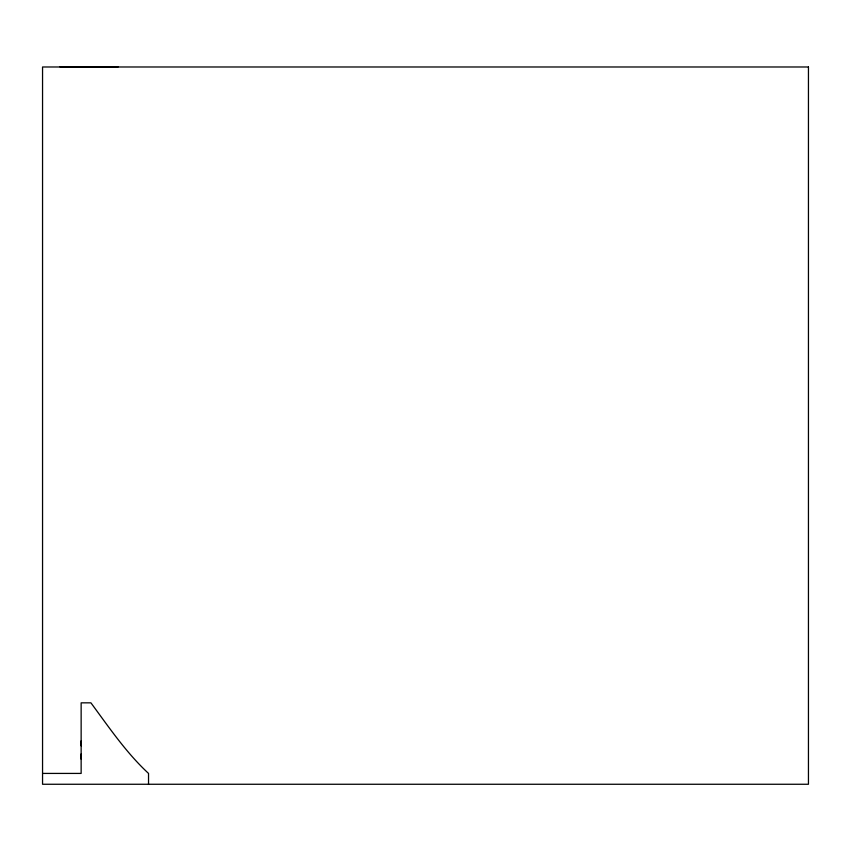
<?xml version="1.0" encoding="UTF-8"?>
<svg xmlns="http://www.w3.org/2000/svg" width="851" height="851" viewBox="0 0 851 851"><rect width="100%" height="100%" fill="white"/><g stroke="black" fill="none" stroke-linecap="round" stroke-linejoin="round"><path stroke-width="1.28" d="M81.143 759.166L81.143 753.912M81.143 745.87L81.143 740.881M59.772 66.74L118.395 66.74M42.55 773.421L81.143 773.421L81.143 702.841L90.919 702.841C108.917 727.222 126.225 752.784 148.531 773.421L148.531 784.26M808.45 66.984L42.55 66.984L42.55 784.26L808.45 784.26L808.45 66.984"/></g></svg>
